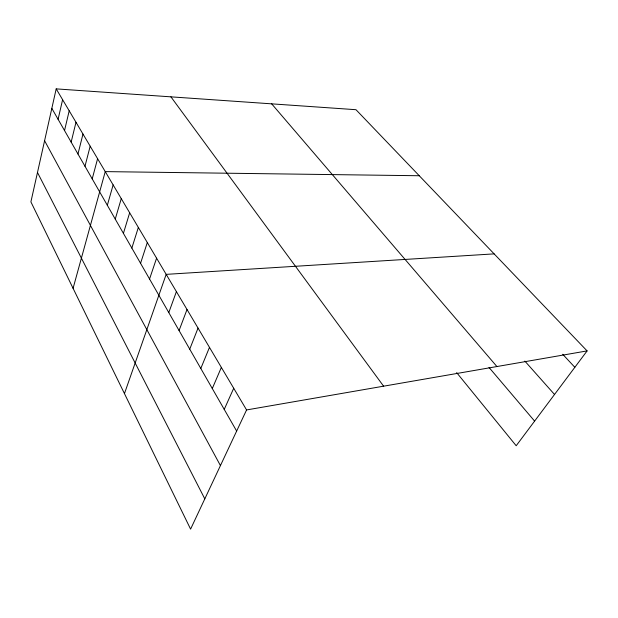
<?xml version="1.0" encoding="UTF-8"?>
<svg xmlns="http://www.w3.org/2000/svg" width="618" height="618" viewBox="0 0 618 618"><rect width="100%" height="100%" fill="white"/><g stroke="black" fill="none" stroke-linecap="round" stroke-linejoin="round"><path stroke-width="0.93" d="M56.192 88.876L30.9 201.885L190.591 529.124L246.574 409.943L587.1 350.908L355.983 109.703L56.192 88.876L246.574 409.943M58.092 119.297L62.603 99.699M64.527 130.537L69.201 110.823M71.155 142.109L75.991 122.271M77.968 154.006L82.982 134.06M84.983 166.257L90.182 146.203M92.213 178.872L97.598 158.71M73.078 288.32L105.245 171.611L419.259 175.744M107.331 205.276L113.133 184.906M115.249 219.104L121.267 198.625M123.415 233.365L129.664 212.793M131.85 248.081L138.347 227.424M140.556 263.291L147.308 242.55M149.556 279.004L156.578 258.185M124.457 393.604L166.172 274.361L494.13 253.874M168.791 312.584L176.408 291.619M179.073 330.537L187.022 309.518M189.734 349.162L198.038 328.096M200.804 368.482L209.471 347.378M212.291 388.544L221.352 367.416M224.234 409.386L233.712 388.259M587.1 350.908L516.192 445.748L456.648 372.615M562.697 354.261L574.84 367.301M524.844 361.082L554.524 394.477M271.673 103.847L496.918 366.544M489.023 367.44L534.609 421.113M170.923 96.848L383.608 386.188M51.827 108.366L236.648 431.07M44.589 140.711L220.433 465.593M37.482 172.468L204.805 498.865"/></g></svg>
